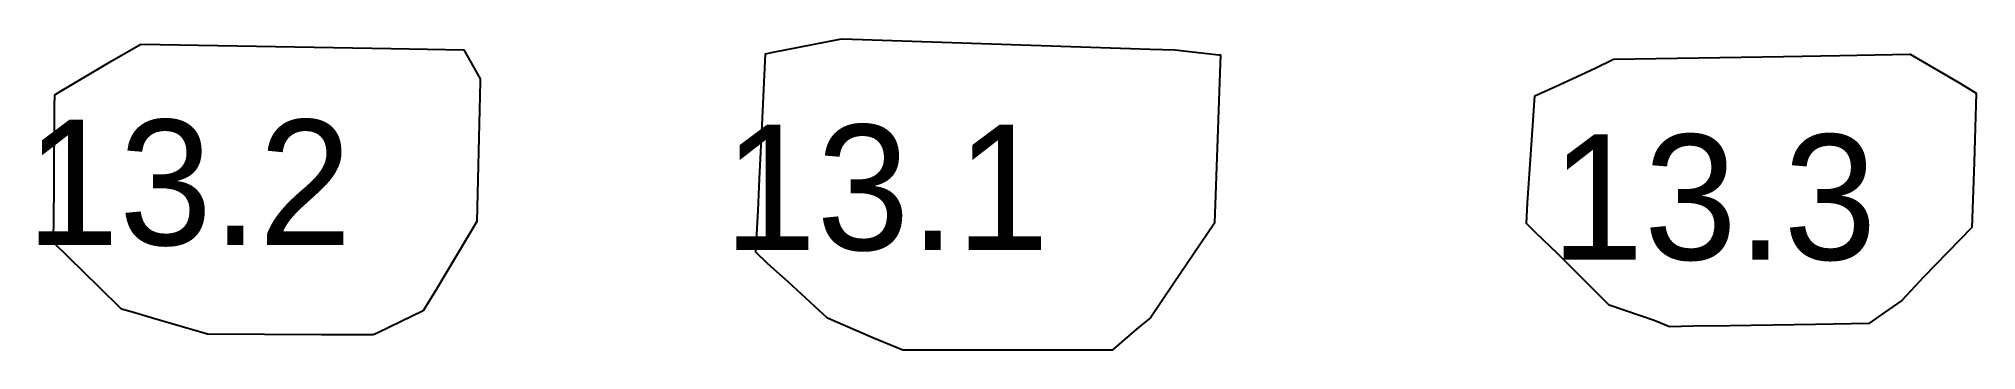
# Model space of a CAD drawing. Extents: x 62 to 139.4, y 23.8 to 36.2.
import ezdxf

# ---------------------------------------------------------------- set-up
doc = ezdxf.new("R2010")
doc.units = 0
doc.layers.get('0').update_dxf_attribs({"color": 255, "linetype": 'CONTINUOUS'})

msp = doc.modelspace()

# ---------------------------------------------------------------- linework, layer by layer
at = {"color": 1}
for points in [[(75.5574, 24.4563), (75.3807, 24.3731), (73.3178, 24.3839), (68.7533, 24.4079), (66.5588, 25.0478), (65.7635, 25.2797), (65.3197, 25.4043), (64.4315, 26.2749), (62.6087, 28.0625), (62.6265, 30.1769), (62.6502, 33.6285), (62.6514, 33.8304), (62.652, 33.9577), (62.8658, 34.0845), (64.9366, 35.3159), (66.0953, 35.9743), (76.0959, 35.802), (78.9973, 35.7537), (79.6481, 34.5937), (79.6551, 34.5793), (79.6524, 34.4713), (79.512, 28.8972), (77.9084, 26.2005), (77.3776, 25.341)], [(109.207, 34.8338), (108.988, 28.8329), (107.331, 26.4008), (106.427, 25.0585), (105.96, 24.6862), (104.897, 23.7669), (101.91, 23.7664), (98.3707, 23.7659), (96.5424, 23.7656), (95.3344, 24.2614), (93.5264, 25.0443), (91.9653, 26.4858), (91.1501, 27.2147), (90.6647, 27.6769), (90.7515, 29.344), (90.8145, 30.5999), (90.9198, 32.7436), (91.0542, 35.5959), (91.3517, 35.6539), (94.0197, 36.1723), (94.1123, 36.1902), (94.1273, 36.1932), (105.635, 35.8106), (106.425, 35.7846), (107.401, 35.7524), (109.159, 35.5566), (109.232, 35.548)], [(129.583, 24.7425), (128.12, 24.719), (127.166, 24.7037), (126.556, 24.9447), (124.757, 25.5609), (122.7, 27.6143), (121.829, 28.4507), (121.451, 28.822), (121.496, 29.6434), (121.599, 31.1906), (121.783, 33.9108), (122.756, 34.3515), (123.449, 34.6788), (124.192, 35.0156), (124.935, 35.3837), (131.721, 35.4922), (133.966, 35.5289), (136.777, 35.5741), (138.797, 34.4074), (139.423, 34.0274), (139.334, 31.2516), (139.251, 28.6664), (137.32, 26.6783), (136.451, 25.7481), (135.753, 25.269), (135.134, 24.8316), (133.006, 24.7974)]]:
    msp.add_lwpolyline(points, close=True, dxfattribs=at)

# ---------------------------------------------------------------- texts
for s, p in [('13.2', (61.5053, 27.9605)), ('13.1', (89.3698, 27.7624)), ('13.3', (122.427, 27.375))]:
    msp.add_text(s, height=5).set_placement(p)

doc.saveas('drawing.dxf')
